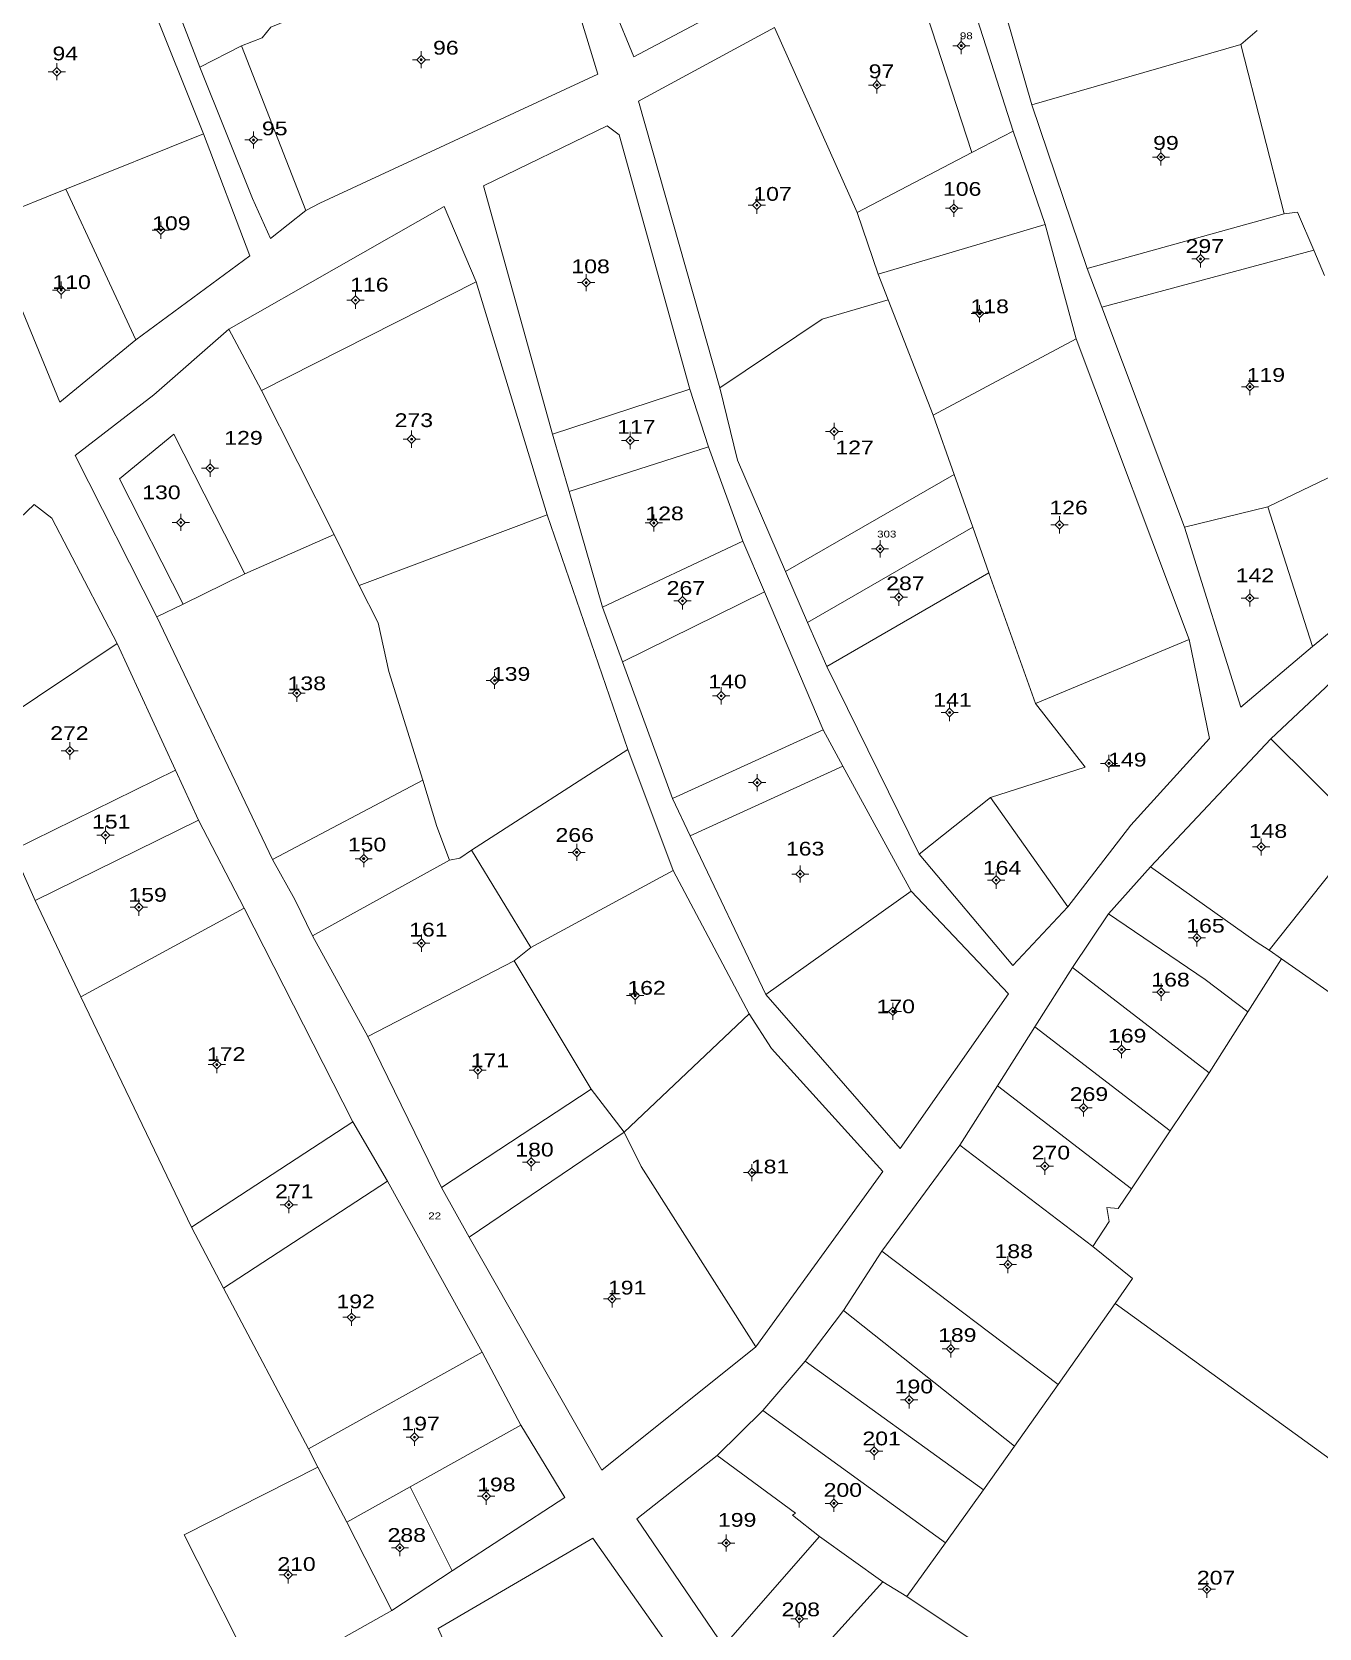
# Model space of a CAD drawing. Header units: metres. Extents: x 551522 to 552085, y 1838930 to 1839520.
# Drawn here: x 551769.6 to 551956.6, y 1839129.6 to 1839361.6 of the extents above; entities that cross this region are included whole.
import ezdxf

# ---------------------------------------------------------------- set-up
doc = ezdxf.new("R2010")
doc.units = ezdxf.units.M
doc.header["$LTSCALE"] = 0.8
doc.layers.add('10', color=7, linetype='Continuous', lineweight=13)
doc.layers.add('11', color=7, linetype='Continuous', lineweight=13)
doc.layers.add('15', color=7, linetype='Continuous')

msp = doc.modelspace()

# ---------------------------------------------------------------- hatches: boundary and pattern name
at = {"layer": '11'}
for points in [[(551904.7219, 1839359.5646, 1), (551904.4219, 1839359.5646, 1)], [(551826.2407, 1839357.5253, 1), (551825.9407, 1839357.5253, 1)], [(551773.3111, 1839355.7755, 1), (551773.0111, 1839355.7755, 1)], [(551892.4719, 1839353.8502, 1), (551892.1719, 1839353.8502, 1)], [(551801.9015, 1839345.8579, 1), (551801.6015, 1839345.8579, 1)], [(551933.7321, 1839343.3801, 1), (551933.4321, 1839343.3801, 1)], [(551875.0146, 1839336.397, 1), (551874.7146, 1839336.397, 1)], [(551903.6589, 1839335.9291, 1), (551903.3589, 1839335.9291, 1)], [(551788.4245, 1839332.7456, 1), (551788.1245, 1839332.7456, 1)], [(551939.4615, 1839328.5759, 1), (551939.1615, 1839328.5759, 1)], [(551850.2181, 1839325.1304, 1), (551849.9181, 1839325.1304, 1)], [(551773.9586, 1839324.0561, 1), (551773.6586, 1839324.0561, 1)], [(551816.7037, 1839322.5741, 1), (551816.4037, 1839322.5741, 1)], [(551907.3915, 1839320.6252, 1), (551907.0915, 1839320.6252, 1)], [(551946.6599, 1839310.0114, 1), (551946.3599, 1839310.0114, 1)], [(551886.2492, 1839303.5182, 1), (551885.9492, 1839303.5182, 1)], [(551824.8667, 1839302.3877, 1), (551824.5667, 1839302.3877, 1)], [(551856.6198, 1839302.2045, 1), (551856.3198, 1839302.2045, 1)], [(551795.5799, 1839298.1804, 1), (551795.2799, 1839298.1804, 1)], [(551791.3443, 1839290.295, 1), (551791.0443, 1839290.295, 1)], [(551860.0647, 1839290.2089, 1), (551859.7647, 1839290.2089, 1)], [(551918.9822, 1839289.9285, 1), (551918.6822, 1839289.9285, 1)], [(551892.9186, 1839286.4491, 1), (551892.6186, 1839286.4491, 1)], [(551864.2327, 1839278.8862, 1), (551863.9327, 1839278.8862, 1)], [(551895.6577, 1839279.4189, 1), (551895.3577, 1839279.4189, 1)], [(551946.6379, 1839279.3121, 1), (551946.3379, 1839279.3121, 1)], [(551836.9293, 1839267.3382, 1), (551836.6293, 1839267.3382, 1)], [(551808.172, 1839265.4724, 1), (551807.872, 1839265.4724, 1)], [(551869.8482, 1839265.0931, 1), (551869.5482, 1839265.0931, 1)], [(551903.0307, 1839262.663, 1), (551902.7307, 1839262.663, 1)], [(551775.1946, 1839257.0969, 1), (551774.8946, 1839257.0969, 1)], [(551926.1798, 1839255.2826, 1), (551925.8798, 1839255.2826, 1)], [(551875.0796, 1839252.4843, 1), (551874.7796, 1839252.4843, 1)], [(551780.3899, 1839244.8458, 1), (551780.0899, 1839244.8458, 1)], [(551948.2984, 1839243.1411, 1), (551947.9984, 1839243.1411, 1)], [(551817.9028, 1839241.433, 1), (551817.6028, 1839241.433, 1)], [(551848.8483, 1839242.3473, 1), (551848.5483, 1839242.3473, 1)], [(551881.3257, 1839239.2017, 1), (551881.0257, 1839239.2017, 1)], [(551909.7823, 1839238.3217, 1), (551909.4823, 1839238.3217, 1)], [(551785.2294, 1839234.4033, 1), (551784.9294, 1839234.4033, 1)], [(551826.2777, 1839229.1627, 1), (551825.9777, 1839229.1627, 1)], [(551938.9604, 1839229.9401, 1), (551938.6604, 1839229.9401, 1)], [(551857.3531, 1839221.5369, 1), (551857.0531, 1839221.5369, 1)], [(551933.7354, 1839222.0339, 1), (551933.4354, 1839222.0339, 1)], [(551894.7898, 1839219.2548, 1), (551894.4898, 1839219.2548, 1)], [(551928.0149, 1839213.7042, 1), (551927.7149, 1839213.7042, 1)], [(551796.556, 1839211.51, 1), (551796.256, 1839211.51, 1)], [(551834.4714, 1839210.705, 1), (551834.1714, 1839210.705, 1)], [(551922.4656, 1839205.2122, 1), (551922.1656, 1839205.2122, 1)], [(551842.2218, 1839197.3458, 1), (551841.9218, 1839197.3458, 1)], [(551916.8661, 1839196.7661, 1), (551916.5661, 1839196.7661, 1)], [(551874.3146, 1839195.8222, 1), (551874.0146, 1839195.8222, 1)], [(551807.0415, 1839191.1639, 1), (551806.7415, 1839191.1639, 1)], [(551911.5017, 1839182.4542, 1), (551911.2017, 1839182.4542, 1)], [(551853.9775, 1839177.4887, 1), (551853.6775, 1839177.4887, 1)], [(551816.1434, 1839174.7975, 1), (551815.8434, 1839174.7975, 1)], [(551903.1772, 1839170.2041, 1), (551902.8772, 1839170.2041, 1)], [(551897.1451, 1839162.7828, 1), (551896.8451, 1839162.7828, 1)], [(551825.2953, 1839157.3834, 1), (551824.9953, 1839157.3834, 1)], [(551892.0747, 1839155.3309, 1), (551891.7747, 1839155.3309, 1)], [(551835.7026, 1839148.8177, 1), (551835.4026, 1839148.8177, 1)], [(551886.2229, 1839147.7565, 1), (551885.9229, 1839147.7565, 1)], [(551823.1678, 1839141.3226, 1), (551822.8678, 1839141.3226, 1)], [(551870.5794, 1839142.0034, 1), (551870.2794, 1839142.0034, 1)], [(551806.922, 1839137.371, 1), (551806.622, 1839137.371, 1)], [(551940.3946, 1839135.2659, 1), (551940.0946, 1839135.2659, 1)], [(551881.1912, 1839130.9699, 1), (551880.8912, 1839130.9699, 1)]]:
    msp.add_hatch(color=256, dxfattribs=at).paths.add_polyline_path(points)

# ---------------------------------------------------------------- linework, layer by layer
at = {"layer": '10'}
for p, q in [((551781.36, 1839389.21), (551793.93, 1839356.43)), ((551781.64, 1839378.88), (551794.47, 1839346.77)), ((551896.86, 1839372.43), (551906.09, 1839344.02)), ((551877.44, 1839362.2), (551889.43, 1839335.32)), ((551945.19, 1839359.73), (551947.57, 1839361.77)), ((551793.93, 1839356.43), (551800, 1839359.52)), ((551800, 1839359.52), (551809.34, 1839335.6)), ((551914.81, 1839350.95), (551945.19, 1839359.73)), ((551945.19, 1839359.73), (551951.49, 1839335.12)), ((551914.81, 1839350.95), (551922.86, 1839327.18)), ((551774.48, 1839338.72), (551794.47, 1839346.77)), ((551906.09, 1839344.02), (551912.13, 1839347.16)), ((551912.13, 1839347.16), (551916.76, 1839333.56)), ((551889.43, 1839335.32), (551906.09, 1839344.02)), ((551762.79, 1839333.99), (551774.48, 1839338.72)), ((551774.48, 1839338.72), (551784.65, 1839316.82)), ((551889.43, 1839335.32), (551892.51, 1839326.36)), ((551922.86, 1839327.18), (551951.49, 1839335.12)), ((551892.51, 1839326.36), (551916.76, 1839333.56)), ((551916.76, 1839333.56), (551921.28, 1839316.96)), ((551924.97, 1839321.57), (551955.77, 1839329.87)), ((551955.77, 1839329.87), (551957.33, 1839326.19)), ((551922.86, 1839327.18), (551924.97, 1839321.57)), ((551802.9, 1839309.47), (551834.09, 1839325.23)), ((551834.09, 1839325.23), (551844.42, 1839291.4)), ((551892.51, 1839326.36), (551893.95, 1839322.63)), ((551893.95, 1839322.63), (551900.49, 1839305.87)), ((551924.97, 1839321.57), (551937.01, 1839289.59)), ((551900.49, 1839305.87), (551921.28, 1839316.96)), ((551921.28, 1839316.96), (551937.68, 1839273.26)), ((551802.9, 1839309.47), (551813.47, 1839288.56)), ((551845.19, 1839303.12), (551865.14, 1839309.64)), ((551865.14, 1839309.64), (551867.83, 1839301.27)), ((551900.49, 1839305.87), (551903.54, 1839297.24)), ((551845.19, 1839303.12), (551847.62, 1839294.79)), ((551847.62, 1839294.79), (551867.83, 1839301.27)), ((551867.83, 1839301.27), (551872.85, 1839287.55)), ((551949.09, 1839292.54), (551969.44, 1839302.39)), ((551879.05, 1839283.16), (551903.54, 1839297.24)), ((551903.54, 1839297.24), (551906.26, 1839289.58)), ((551847.62, 1839294.79), (551852.47, 1839277.96)), ((551937.01, 1839289.59), (551949.09, 1839292.54)), ((551949.09, 1839292.54), (551955.59, 1839272.28)), ((551817.12, 1839281.14), (551844.42, 1839291.4)), ((551844.42, 1839291.4), (551856.15, 1839257.32)), ((551955.59, 1839272.28), (551976.94, 1839289.75)), ((551800.5, 1839282.81), (551813.47, 1839288.56)), ((551813.47, 1839288.56), (551817.12, 1839281.14)), ((551852.47, 1839277.96), (551872.85, 1839287.55)), ((551872.85, 1839287.55), (551875.97, 1839280.19)), ((551882.25, 1839275.77), (551906.26, 1839289.58)), ((551906.26, 1839289.58), (551908.59, 1839282.98)), ((551791.52, 1839278.43), (551800.5, 1839282.81)), ((551879.05, 1839283.16), (551882.25, 1839275.77)), ((551885.02, 1839269.35), (551908.59, 1839282.98)), ((551908.59, 1839282.98), (551915.35, 1839263.96)), ((551787.7, 1839276.57), (551791.52, 1839278.43)), ((551855.35, 1839270.05), (551875.97, 1839280.19)), ((551875.97, 1839280.19), (551884.49, 1839260.14)), ((551787.7, 1839276.57), (551804.5, 1839241.3)), ((551852.47, 1839277.96), (551855.35, 1839270.05)), ((551882.25, 1839275.77), (551885.02, 1839269.35)), ((551759.44, 1839257.62), (551781.93, 1839272.72)), ((551781.93, 1839272.72), (551790.43, 1839254.3)), ((551915.35, 1839263.96), (551937.68, 1839273.26)), ((551855.35, 1839270.05), (551862.63, 1839250.19)), ((551885.02, 1839269.35), (551898.43, 1839242.07)), ((551949.52, 1839258.84), (551962.48, 1839271.03)), ((551862.63, 1839250.19), (551884.49, 1839260.14)), ((551884.49, 1839260.14), (551887.38, 1839254.86)), ((551833.43, 1839242.67), (551856.15, 1839257.32)), ((551856.15, 1839257.32), (551862.72, 1839239.72)), ((551932.04, 1839240.24), (551949.52, 1839258.84)), ((551949.52, 1839258.84), (551963.02, 1839245.47)), ((551865.2, 1839244.77), (551887.38, 1839254.86)), ((551887.38, 1839254.86), (551897.29, 1839236.73)), ((551766.76, 1839242.68), (551790.43, 1839254.3)), ((551790.43, 1839254.3), (551793.77, 1839247.05)), ((551804.5, 1839241.3), (551826.36, 1839252.83)), ((551862.63, 1839250.19), (551865.2, 1839244.77)), ((551898.43, 1839242.07), (551908.83, 1839250.34)), ((551908.83, 1839250.34), (551920.06, 1839234.44)), ((551770.01, 1839235.37), (551793.77, 1839247.05)), ((551793.77, 1839247.05), (551800.4, 1839234.22)), ((551865.2, 1839244.77), (551876.16, 1839221.68)), ((551949.32, 1839228.12), (551963.02, 1839245.47)), ((551766.76, 1839242.68), (551770.01, 1839235.37)), ((551810.31, 1839230.2), (551830.22, 1839241.2)), ((551833.43, 1839242.67), (551842.04, 1839228.51)), ((551842.04, 1839228.51), (551862.72, 1839239.72)), ((551862.72, 1839239.72), (551873.74, 1839218.89)), ((551925.97, 1839233.43), (551932.04, 1839240.24)), ((551876.16, 1839221.68), (551897.29, 1839236.73)), ((551770.01, 1839235.37), (551776.66, 1839221.35)), ((551776.66, 1839221.35), (551800.4, 1839234.22)), ((551800.4, 1839234.22), (551816.17, 1839203.19)), ((551920.71, 1839225.6), (551925.97, 1839233.43)), ((551810.31, 1839230.2), (551818.34, 1839215.6)), ((551839.6, 1839226.61), (551842.04, 1839228.51)), ((551949.32, 1839228.12), (551951.1, 1839226.88)), ((551818.34, 1839215.6), (551839.6, 1839226.61)), ((551839.6, 1839226.61), (551850.78, 1839207.92)), ((551915.26, 1839217.02), (551920.71, 1839225.6)), ((551920.71, 1839225.6), (551940.56, 1839210.3)), ((551946.2, 1839219.17), (551951.1, 1839226.88)), ((551776.66, 1839221.35), (551792.73, 1839187.89)), ((551855.61, 1839201.68), (551873.74, 1839218.89)), ((551940.56, 1839210.3), (551946.2, 1839219.17)), ((551818.34, 1839215.6), (551829.08, 1839193.68)), ((551909.82, 1839208.42), (551915.26, 1839217.02)), ((551915.26, 1839217.02), (551934.91, 1839201.87)), ((551934.91, 1839201.87), (551940.56, 1839210.3)), ((551829.08, 1839193.68), (551850.78, 1839207.92)), ((551850.78, 1839207.92), (551855.61, 1839201.68)), ((551904.37, 1839199.82), (551909.82, 1839208.42)), ((551909.82, 1839208.42), (551929.29, 1839193.48)), ((551792.73, 1839187.89), (551816.17, 1839203.19)), ((551816.17, 1839203.19), (551821.23, 1839194.57)), ((551833.1, 1839186.44), (551855.61, 1839201.68)), ((551929.29, 1839193.48), (551934.91, 1839201.87)), ((551893.02, 1839184.39), (551904.37, 1839199.82)), ((551904.37, 1839199.82), (551923.7, 1839185.08)), ((551797.39, 1839179.04), (551821.23, 1839194.57)), ((551821.23, 1839194.57), (551834.96, 1839169.71)), ((551829.08, 1839193.68), (551833.1, 1839186.44)), ((551792.73, 1839187.89), (551797.39, 1839179.04)), ((551887.48, 1839175.79), (551893.02, 1839184.39)), ((551893.02, 1839184.39), (551918.66, 1839165.02)), ((551797.39, 1839179.04), (551809.72, 1839155.66)), ((551918.66, 1839165.02), (551926.91, 1839176.82)), ((551926.91, 1839176.82), (551980.41, 1839138.07)), ((551881.91, 1839168.43), (551887.48, 1839175.79)), ((551887.48, 1839175.79), (551912.29, 1839156.06)), ((551809.72, 1839155.66), (551834.96, 1839169.71)), ((551834.96, 1839169.71), (551840.58, 1839159.11)), ((551875.73, 1839161.23), (551881.91, 1839168.43)), ((551881.91, 1839168.43), (551907.79, 1839149.75)), ((551912.29, 1839156.06), (551918.66, 1839165.02)), ((551869.13, 1839154.71), (551875.73, 1839161.23)), ((551875.73, 1839161.23), (551902.28, 1839142.01)), ((551824.49, 1839150.16), (551840.58, 1839159.11)), ((551809.72, 1839155.66), (551811.11, 1839153.03)), ((551907.79, 1839149.75), (551912.29, 1839156.06)), ((551811.11, 1839153.03), (551815.32, 1839145.05)), ((551815.32, 1839145.05), (551824.49, 1839150.16)), ((551824.49, 1839150.16), (551830.61, 1839137.94)), ((551902.28, 1839142.01), (551907.79, 1839149.75)), ((551815.32, 1839145.05), (551821.82, 1839132.21)), ((551870.03, 1839127), (551883.99, 1839142.96)), ((551883.99, 1839142.96), (551893.19, 1839136.34)), ((551896.65, 1839134.23), (551902.28, 1839142.01)), ((551821.82, 1839132.21), (551830.61, 1839137.94)), ((551876.31, 1839117.79), (551893.19, 1839136.34)), ((551893.19, 1839136.34), (551896.65, 1839134.23)), ((551896.65, 1839134.23), (551915.21, 1839121.89))]:
    msp.add_line(p, q, dxfattribs=at)
for points in [[(551914.81, 1839350.95), (551907.26, 1839377.28), (551936.04, 1839392.91)], [(551844.61, 1839378.93), (551851.75, 1839355.41), (551811.37, 1839336.67), (551809.34, 1839335.6)], [(551848.16, 1839379.52), (551857.02, 1839357.95), (551878.68, 1839369.46)], [(551896.86, 1839372.43), (551903.33, 1839374.55), (551912.13, 1839347.16)], [(551800, 1839359.52), (551803.02, 1839360.71), (551804.27, 1839362.25), (551824.86, 1839370.68)], [(551869.5, 1839309.85), (551857.67, 1839351.51), (551877.44, 1839362.2)], [(551793.93, 1839356.43), (551801.59, 1839337.35), (551804.23, 1839331.56), (551809.34, 1839335.6)], [(551845.19, 1839303.12), (551835.14, 1839339.19), (551853.11, 1839347.9), (551854.88, 1839346.6), (551865.14, 1839309.64)], [(551794.47, 1839346.77), (551801.21, 1839329.02), (551784.65, 1839316.82)], [(551798.14, 1839318.38), (551829.45, 1839336.22), (551834.09, 1839325.23)], [(551762.79, 1839333.99), (551773.6, 1839307.75), (551784.65, 1839316.82)], [(551951.49, 1839335.12), (551953.42, 1839335.39), (551955.77, 1839329.87)], [(551869.5, 1839309.85), (551884.34, 1839319.82), (551893.95, 1839322.63)], [(551787.7, 1839276.57), (551775.82, 1839300), (551787.27, 1839308.81), (551798.14, 1839318.38)], [(551798.14, 1839318.38), (551801.63, 1839311.84), (551802.9, 1839309.47)], [(551869.5, 1839309.85), (551872.05, 1839299.36), (551879.05, 1839283.16)], [(551791.52, 1839278.43), (551782.28, 1839296.64), (551790.16, 1839303.12), (551800.5, 1839282.81)], [(551743.32, 1839267.68), (551769.87, 1839292.92), (551772.47, 1839290.89), (551781.93, 1839272.72)], [(551937.01, 1839289.59), (551945.16, 1839263.45), (551955.59, 1839272.28)], [(551817.12, 1839281.14), (551819.87, 1839275.72), (551821.39, 1839268.65), (551826.36, 1839252.83)], [(551937.68, 1839273.26), (551940.65, 1839258.89), (551929.2, 1839246.29), (551920.06, 1839234.44)], [(551915.35, 1839263.96), (551922.57, 1839254.75), (551908.83, 1839250.34)], [(551826.36, 1839252.83), (551828.38, 1839246.13), (551830.22, 1839241.2)], [(551804.5, 1839241.3), (551807.77, 1839235.52), (551810.31, 1839230.2)], [(551830.22, 1839241.2), (551831.72, 1839241.5), (551833.43, 1839242.67)], [(551898.43, 1839242.07), (551912.07, 1839225.93), (551920.06, 1839234.44)], [(551932.04, 1839240.24), (551947.4, 1839229.34), (551949.32, 1839228.12)], [(551897.29, 1839236.73), (551911.43, 1839221.81), (551895.69, 1839199.3), (551876.16, 1839221.68)], [(551925.97, 1839233.43), (551939.98, 1839223.89), (551946.2, 1839219.17)], [(551951.1, 1839226.88), (552002.78, 1839190.81), (552008.38, 1839187.34)], [(551874.72, 1839170.51), (551893.19, 1839195.96), (551876.99, 1839213.87), (551873.74, 1839218.89)], [(551855.61, 1839201.68), (551858.06, 1839196.72), (551874.72, 1839170.51)], [(551923.7, 1839185.08), (551926.07, 1839188.71), (551925.71, 1839190.74), (551927.34, 1839190.59), (551929.29, 1839193.48)], [(551833.1, 1839186.44), (551852.36, 1839152.57), (551874.72, 1839170.51)], [(551923.7, 1839185.08), (551929.44, 1839180.42), (551926.91, 1839176.82)], [(551840.58, 1839159.11), (551846.97, 1839148.61), (551830.61, 1839137.94)], [(551802.95, 1839120.89), (551791.66, 1839143.17), (551811.11, 1839153.03)], [(551869.13, 1839154.71), (551857.44, 1839145.5), (551870.03, 1839127)], [(551869.13, 1839154.71), (551880.49, 1839146.33), (551880.06, 1839146.07), (551883.99, 1839142.96)], [(551829.7, 1839127.1), (551828.59, 1839129.58), (551851.06, 1839142.69), (551864.64, 1839123.39)], [(551802.95, 1839120.89), (551807.56, 1839124.15), (551821.82, 1839132.21)]]:
    msp.add_lwpolyline(points, dxfattribs=at)
at = {"layer": '11'}
for p, q in [((551903.95, 1839359.56), (551903.32, 1839359.56)), ((551904.57, 1839360.81), (551904.57, 1839360.19)), ((551905.82, 1839359.56), (551905.2, 1839359.56)), ((551773.16, 1839357.03), (551773.16, 1839356.4)), ((551825.47, 1839357.53), (551824.84, 1839357.53)), ((551826.09, 1839358.78), (551826.09, 1839358.15)), ((551826.09, 1839356.9), (551826.09, 1839356.28)), ((551827.34, 1839357.53), (551826.72, 1839357.53)), ((551904.57, 1839358.94), (551904.57, 1839358.31)), ((551772.54, 1839355.78), (551771.91, 1839355.78)), ((551773.16, 1839355.15), (551773.16, 1839354.53)), ((551774.41, 1839355.78), (551773.79, 1839355.78)), ((551892.32, 1839355.1), (551892.32, 1839354.48)), ((551891.7, 1839353.85), (551891.07, 1839353.85)), ((551892.32, 1839353.23), (551892.32, 1839352.6)), ((551893.57, 1839353.85), (551892.95, 1839353.85)), ((551801.13, 1839345.86), (551800.5, 1839345.86)), ((551801.75, 1839347.11), (551801.75, 1839346.48)), ((551803, 1839345.86), (551802.38, 1839345.86)), ((551801.75, 1839345.23), (551801.75, 1839344.61)), ((551932.96, 1839343.38), (551932.33, 1839343.38)), ((551933.58, 1839344.63), (551933.58, 1839344.01)), ((551934.83, 1839343.38), (551934.21, 1839343.38)), ((551933.58, 1839342.76), (551933.58, 1839342.13)), ((551874.24, 1839336.4), (551873.61, 1839336.4)), ((551874.86, 1839337.65), (551874.86, 1839337.02)), ((551876.11, 1839336.4), (551875.49, 1839336.4)), ((551903.51, 1839337.18), (551903.51, 1839336.55)), ((551788.27, 1839334), (551788.27, 1839333.37)), ((551874.86, 1839335.77), (551874.86, 1839335.15)), ((551902.88, 1839335.93), (551902.26, 1839335.93)), ((551903.51, 1839335.3), (551903.51, 1839334.68)), ((551904.76, 1839335.93), (551904.13, 1839335.93)), ((551787.65, 1839332.75), (551787.02, 1839332.75)), ((551788.27, 1839332.12), (551788.27, 1839331.5)), ((551789.52, 1839332.75), (551788.9, 1839332.75)), ((551939.31, 1839329.83), (551939.31, 1839329.2)), ((551938.69, 1839328.58), (551938.06, 1839328.58)), ((551939.31, 1839327.95), (551939.31, 1839327.33)), ((551940.56, 1839328.58), (551939.94, 1839328.58)), ((551773.81, 1839325.31), (551773.81, 1839324.68)), ((551849.44, 1839325.13), (551848.82, 1839325.13)), ((551850.07, 1839326.38), (551850.07, 1839325.76)), ((551850.07, 1839324.51), (551850.07, 1839323.88)), ((551851.32, 1839325.13), (551850.69, 1839325.13)), ((551773.18, 1839324.06), (551772.56, 1839324.06)), ((551773.81, 1839323.43), (551773.81, 1839322.81)), ((551775.06, 1839324.06), (551774.43, 1839324.06)), ((551815.93, 1839322.57), (551815.3, 1839322.57)), ((551816.55, 1839323.82), (551816.55, 1839323.2)), ((551817.8, 1839322.57), (551817.18, 1839322.57)), ((551816.55, 1839321.95), (551816.55, 1839321.32)), ((551906.62, 1839320.63), (551905.99, 1839320.63)), ((551907.24, 1839321.88), (551907.24, 1839321.25)), ((551907.24, 1839320), (551907.24, 1839319.38)), ((551908.49, 1839320.63), (551907.87, 1839320.63)), ((551946.51, 1839311.26), (551946.51, 1839310.64)), ((551945.89, 1839310.01), (551945.26, 1839310.01)), ((551946.51, 1839309.39), (551946.51, 1839308.76)), ((551947.76, 1839310.01), (551947.14, 1839310.01)), ((551824.72, 1839303.64), (551824.72, 1839303.01)), ((551885.47, 1839303.52), (551884.85, 1839303.52)), ((551886.1, 1839304.77), (551886.1, 1839304.14)), ((551887.35, 1839303.52), (551886.72, 1839303.52)), ((551824.09, 1839302.39), (551823.47, 1839302.39)), ((551824.72, 1839301.76), (551824.72, 1839301.14)), ((551825.97, 1839302.39), (551825.34, 1839302.39)), ((551855.85, 1839302.2), (551855.22, 1839302.2)), ((551856.47, 1839303.45), (551856.47, 1839302.83)), ((551856.47, 1839301.58), (551856.47, 1839300.95)), ((551857.72, 1839302.2), (551857.1, 1839302.2)), ((551886.1, 1839302.89), (551886.1, 1839302.27)), ((551795.43, 1839299.43), (551795.43, 1839298.81)), ((551794.81, 1839298.18), (551794.18, 1839298.18)), ((551795.43, 1839297.56), (551795.43, 1839296.93)), ((551796.68, 1839298.18), (551796.06, 1839298.18)), ((551790.57, 1839290.3), (551789.94, 1839290.3)), ((551791.19, 1839291.55), (551791.19, 1839290.92)), ((551791.19, 1839289.67), (551791.19, 1839289.05)), ((551792.44, 1839290.3), (551791.82, 1839290.3)), ((551859.29, 1839290.21), (551858.66, 1839290.21)), ((551859.91, 1839291.46), (551859.91, 1839290.83)), ((551861.16, 1839290.21), (551860.54, 1839290.21)), ((551918.21, 1839289.93), (551917.58, 1839289.93)), ((551918.83, 1839291.18), (551918.83, 1839290.55)), ((551920.08, 1839289.93), (551919.46, 1839289.93)), ((551859.91, 1839289.58), (551859.91, 1839288.96)), ((551892.77, 1839287.7), (551892.77, 1839287.07)), ((551918.83, 1839289.3), (551918.83, 1839288.68)), ((551892.14, 1839286.45), (551891.52, 1839286.45)), ((551892.77, 1839285.82), (551892.77, 1839285.2)), ((551894.02, 1839286.45), (551893.39, 1839286.45)), ((551895.51, 1839280.67), (551895.51, 1839280.04)), ((551946.49, 1839280.56), (551946.49, 1839279.94)), ((551863.46, 1839278.89), (551862.83, 1839278.89)), ((551864.08, 1839280.14), (551864.08, 1839279.51)), ((551864.08, 1839278.26), (551864.08, 1839277.64)), ((551865.33, 1839278.89), (551864.71, 1839278.89)), ((551894.88, 1839279.42), (551894.26, 1839279.42)), ((551895.51, 1839278.79), (551895.51, 1839278.17)), ((551896.76, 1839279.42), (551896.13, 1839279.42)), ((551945.86, 1839279.31), (551945.24, 1839279.31)), ((551946.49, 1839278.69), (551946.49, 1839278.06)), ((551947.74, 1839279.31), (551947.11, 1839279.31)), ((551808.02, 1839266.72), (551808.02, 1839266.1)), ((551836.15, 1839267.34), (551835.53, 1839267.34)), ((551836.78, 1839268.59), (551836.78, 1839267.96)), ((551836.78, 1839266.71), (551836.78, 1839266.09)), ((551838.03, 1839267.34), (551837.4, 1839267.34)), ((551807.4, 1839265.47), (551806.77, 1839265.47)), ((551808.02, 1839264.85), (551808.02, 1839264.22)), ((551809.27, 1839265.47), (551808.65, 1839265.47)), ((551869.07, 1839265.09), (551868.45, 1839265.09)), ((551869.7, 1839266.34), (551869.7, 1839265.72)), ((551869.7, 1839264.47), (551869.7, 1839263.84)), ((551870.95, 1839265.09), (551870.32, 1839265.09)), ((551902.26, 1839262.66), (551901.63, 1839262.66)), ((551902.88, 1839263.91), (551902.88, 1839263.29)), ((551902.88, 1839262.04), (551902.88, 1839261.41)), ((551904.13, 1839262.66), (551903.51, 1839262.66)), ((551775.04, 1839258.35), (551775.04, 1839257.72)), ((551774.42, 1839257.1), (551773.79, 1839257.1)), ((551775.04, 1839256.47), (551775.04, 1839255.85)), ((551776.29, 1839257.1), (551775.67, 1839257.1)), ((551925.41, 1839255.28), (551924.78, 1839255.28)), ((551926.03, 1839256.53), (551926.03, 1839255.91)), ((551927.28, 1839255.28), (551926.66, 1839255.28)), ((551874.93, 1839253.73), (551874.93, 1839253.11)), ((551926.03, 1839254.66), (551926.03, 1839254.03)), ((551874.3, 1839252.48), (551873.68, 1839252.48)), ((551874.93, 1839251.86), (551874.93, 1839251.23)), ((551876.18, 1839252.48), (551875.55, 1839252.48)), ((551780.24, 1839246.1), (551780.24, 1839245.47)), ((551779.62, 1839244.85), (551778.99, 1839244.85)), ((551780.24, 1839244.22), (551780.24, 1839243.6)), ((551781.49, 1839244.85), (551780.87, 1839244.85)), ((551848.7, 1839243.6), (551848.7, 1839242.97)), ((551948.15, 1839244.39), (551948.15, 1839243.77)), ((551817.13, 1839241.43), (551816.5, 1839241.43)), ((551817.75, 1839242.68), (551817.75, 1839242.06)), ((551819, 1839241.43), (551818.38, 1839241.43)), ((551848.07, 1839242.35), (551847.45, 1839242.35)), ((551848.7, 1839241.72), (551848.7, 1839241.1)), ((551849.95, 1839242.35), (551849.32, 1839242.35)), ((551947.52, 1839243.14), (551946.9, 1839243.14)), ((551948.15, 1839242.52), (551948.15, 1839241.89)), ((551949.4, 1839243.14), (551948.77, 1839243.14)), ((551817.75, 1839240.81), (551817.75, 1839240.18)), ((551880.55, 1839239.2), (551879.93, 1839239.2)), ((551881.18, 1839240.45), (551881.18, 1839239.83)), ((551881.18, 1839238.58), (551881.18, 1839237.95)), ((551882.43, 1839239.2), (551881.8, 1839239.2)), ((551909.63, 1839239.57), (551909.63, 1839238.95)), ((551909.01, 1839238.32), (551908.38, 1839238.32)), ((551909.63, 1839237.7), (551909.63, 1839237.07)), ((551910.88, 1839238.32), (551910.26, 1839238.32)), ((551784.45, 1839234.4), (551783.83, 1839234.4)), ((551785.08, 1839235.65), (551785.08, 1839235.03)), ((551786.33, 1839234.4), (551785.7, 1839234.4)), ((551785.08, 1839233.78), (551785.08, 1839233.15)), ((551826.13, 1839230.41), (551826.13, 1839229.79)), ((551938.19, 1839229.94), (551937.56, 1839229.94)), ((551938.81, 1839231.19), (551938.81, 1839230.57)), ((551938.81, 1839229.32), (551938.81, 1839228.69)), ((551940.06, 1839229.94), (551939.44, 1839229.94)), ((551825.5, 1839229.16), (551824.88, 1839229.16)), ((551826.13, 1839228.54), (551826.13, 1839227.91)), ((551827.38, 1839229.16), (551826.75, 1839229.16)), ((551857.2, 1839222.79), (551857.2, 1839222.16)), ((551933.59, 1839223.28), (551933.59, 1839222.66)), ((551856.58, 1839221.54), (551855.95, 1839221.54)), ((551857.2, 1839220.91), (551857.2, 1839220.29)), ((551858.45, 1839221.54), (551857.83, 1839221.54)), ((551894.64, 1839220.5), (551894.64, 1839219.88)), ((551932.96, 1839222.03), (551932.34, 1839222.03)), ((551933.59, 1839221.41), (551933.59, 1839220.78)), ((551934.84, 1839222.03), (551934.21, 1839222.03)), ((551894.02, 1839219.25), (551893.39, 1839219.25)), ((551894.64, 1839218.63), (551894.64, 1839218)), ((551895.89, 1839219.25), (551895.27, 1839219.25)), ((551927.24, 1839213.7), (551926.62, 1839213.7)), ((551927.87, 1839214.95), (551927.87, 1839214.33)), ((551927.87, 1839213.08), (551927.87, 1839212.45)), ((551929.12, 1839213.7), (551928.49, 1839213.7)), ((551795.78, 1839211.51), (551795.16, 1839211.51)), ((551796.41, 1839212.76), (551796.41, 1839212.13)), ((551796.41, 1839210.88), (551796.41, 1839210.26)), ((551797.66, 1839211.51), (551797.03, 1839211.51)), ((551834.32, 1839211.96), (551834.32, 1839211.33)), ((551833.7, 1839210.71), (551833.07, 1839210.71)), ((551834.32, 1839210.08), (551834.32, 1839209.46)), ((551835.57, 1839210.71), (551834.95, 1839210.71)), ((551922.32, 1839206.46), (551922.32, 1839205.84)), ((551921.69, 1839205.21), (551921.07, 1839205.21)), ((551922.32, 1839204.59), (551922.32, 1839203.96)), ((551923.57, 1839205.21), (551922.94, 1839205.21)), ((551841.45, 1839197.35), (551840.82, 1839197.35)), ((551842.07, 1839198.6), (551842.07, 1839197.97)), ((551843.32, 1839197.35), (551842.7, 1839197.35)), ((551874.16, 1839197.07), (551874.16, 1839196.45)), ((551916.72, 1839198.02), (551916.72, 1839197.39)), ((551842.07, 1839196.72), (551842.07, 1839196.1)), ((551873.54, 1839195.82), (551872.91, 1839195.82)), ((551874.16, 1839195.2), (551874.16, 1839194.57)), ((551875.41, 1839195.82), (551874.79, 1839195.82)), ((551916.09, 1839196.77), (551915.47, 1839196.77)), ((551916.72, 1839196.14), (551916.72, 1839195.52)), ((551917.97, 1839196.77), (551917.34, 1839196.77)), ((551806.89, 1839192.41), (551806.89, 1839191.79)), ((551806.27, 1839191.16), (551805.64, 1839191.16)), ((551806.89, 1839190.54), (551806.89, 1839189.91)), ((551808.14, 1839191.16), (551807.52, 1839191.16)), ((551911.35, 1839183.7), (551911.35, 1839183.08)), ((551910.73, 1839182.45), (551910.1, 1839182.45)), ((551911.35, 1839181.83), (551911.35, 1839181.2)), ((551912.6, 1839182.45), (551911.98, 1839182.45)), ((551853.83, 1839178.74), (551853.83, 1839178.11)), ((551815.99, 1839176.05), (551815.99, 1839175.42)), ((551853.2, 1839177.49), (551852.58, 1839177.49)), ((551853.83, 1839176.86), (551853.83, 1839176.24)), ((551855.08, 1839177.49), (551854.45, 1839177.49)), ((551815.37, 1839174.8), (551814.74, 1839174.8)), ((551815.99, 1839174.17), (551815.99, 1839173.55)), ((551817.24, 1839174.8), (551816.62, 1839174.8)), ((551903.03, 1839171.45), (551903.03, 1839170.83)), ((551902.4, 1839170.2), (551901.78, 1839170.2)), ((551903.03, 1839169.58), (551903.03, 1839168.95)), ((551904.28, 1839170.2), (551903.65, 1839170.2)), ((551896.37, 1839162.78), (551895.75, 1839162.78)), ((551897, 1839164.03), (551897, 1839163.41)), ((551897, 1839162.16), (551897, 1839161.53)), ((551898.25, 1839162.78), (551897.62, 1839162.78)), ((551825.15, 1839158.63), (551825.15, 1839158.01)), ((551824.52, 1839157.38), (551823.9, 1839157.38)), ((551825.15, 1839156.76), (551825.15, 1839156.13)), ((551826.4, 1839157.38), (551825.77, 1839157.38)), ((551891.3, 1839155.33), (551890.67, 1839155.33)), ((551891.92, 1839156.58), (551891.92, 1839155.96)), ((551893.17, 1839155.33), (551892.55, 1839155.33)), ((551891.92, 1839154.71), (551891.92, 1839154.08)), ((551834.93, 1839148.82), (551834.3, 1839148.82)), ((551835.55, 1839150.07), (551835.55, 1839149.44)), ((551835.55, 1839148.19), (551835.55, 1839147.57)), ((551836.8, 1839148.82), (551836.18, 1839148.82)), ((551886.07, 1839149.01), (551886.07, 1839148.38)), ((551885.45, 1839147.76), (551884.82, 1839147.76)), ((551886.07, 1839147.13), (551886.07, 1839146.51)), ((551887.32, 1839147.76), (551886.7, 1839147.76)), ((551822.39, 1839141.32), (551821.77, 1839141.32)), ((551823.02, 1839142.57), (551823.02, 1839141.95)), ((551824.27, 1839141.32), (551823.64, 1839141.32)), ((551869.8, 1839142), (551869.18, 1839142)), ((551870.43, 1839143.25), (551870.43, 1839142.63)), ((551870.43, 1839141.38), (551870.43, 1839140.75)), ((551871.68, 1839142), (551871.05, 1839142)), ((551823.02, 1839140.7), (551823.02, 1839140.07)), ((551806.15, 1839137.37), (551805.52, 1839137.37)), ((551806.77, 1839138.62), (551806.77, 1839138)), ((551806.77, 1839136.75), (551806.77, 1839136.12)), ((551808.02, 1839137.37), (551807.4, 1839137.37)), ((551939.62, 1839135.27), (551938.99, 1839135.27)), ((551940.24, 1839136.52), (551940.24, 1839135.89)), ((551940.24, 1839134.64), (551940.24, 1839134.02)), ((551941.49, 1839135.27), (551940.87, 1839135.27)), ((551881.04, 1839132.22), (551881.04, 1839131.59)), ((551880.42, 1839130.97), (551879.79, 1839130.97)), ((551881.04, 1839130.34), (551881.04, 1839129.72)), ((551882.29, 1839130.97), (551881.67, 1839130.97))]:
    msp.add_line(p, q, dxfattribs=at)
for points in [[(551904.57, 1839360.19), (551903.95, 1839359.56), (551904.57, 1839358.94), (551905.2, 1839359.56)], [(551826.09, 1839358.15), (551825.47, 1839357.53), (551826.09, 1839356.9), (551826.72, 1839357.53)], [(551773.16, 1839356.4), (551772.54, 1839355.78), (551773.16, 1839355.15), (551773.79, 1839355.78)], [(551892.32, 1839354.48), (551891.7, 1839353.85), (551892.32, 1839353.23), (551892.95, 1839353.85)], [(551801.75, 1839346.48), (551801.13, 1839345.86), (551801.75, 1839345.23), (551802.38, 1839345.86)], [(551933.58, 1839344.01), (551932.96, 1839343.38), (551933.58, 1839342.76), (551934.21, 1839343.38)], [(551874.86, 1839337.02), (551874.24, 1839336.4), (551874.86, 1839335.77), (551875.49, 1839336.4)], [(551903.51, 1839336.55), (551902.88, 1839335.93), (551903.51, 1839335.3), (551904.13, 1839335.93)], [(551788.27, 1839333.37), (551787.65, 1839332.75), (551788.27, 1839332.12), (551788.9, 1839332.75)], [(551939.31, 1839329.2), (551938.69, 1839328.58), (551939.31, 1839327.95), (551939.94, 1839328.58)], [(551773.81, 1839324.68), (551773.18, 1839324.06), (551773.81, 1839323.43), (551774.43, 1839324.06)], [(551850.07, 1839325.76), (551849.44, 1839325.13), (551850.07, 1839324.51), (551850.69, 1839325.13)], [(551816.55, 1839323.2), (551815.93, 1839322.57), (551816.55, 1839321.95), (551817.18, 1839322.57)], [(551907.24, 1839321.25), (551906.62, 1839320.63), (551907.24, 1839320), (551907.87, 1839320.63)], [(551946.51, 1839310.64), (551945.89, 1839310.01), (551946.51, 1839309.39), (551947.14, 1839310.01)], [(551886.1, 1839304.14), (551885.47, 1839303.52), (551886.1, 1839302.89), (551886.72, 1839303.52)], [(551824.72, 1839303.01), (551824.09, 1839302.39), (551824.72, 1839301.76), (551825.34, 1839302.39)], [(551856.47, 1839302.83), (551855.85, 1839302.2), (551856.47, 1839301.58), (551857.1, 1839302.2)], [(551795.43, 1839298.81), (551794.81, 1839298.18), (551795.43, 1839297.56), (551796.06, 1839298.18)], [(551791.19, 1839290.92), (551790.57, 1839290.3), (551791.19, 1839289.67), (551791.82, 1839290.3)], [(551859.91, 1839290.83), (551859.29, 1839290.21), (551859.91, 1839289.58), (551860.54, 1839290.21)], [(551918.83, 1839290.55), (551918.21, 1839289.93), (551918.83, 1839289.3), (551919.46, 1839289.93)], [(551892.77, 1839287.07), (551892.14, 1839286.45), (551892.77, 1839285.82), (551893.39, 1839286.45)], [(551864.08, 1839279.51), (551863.46, 1839278.89), (551864.08, 1839278.26), (551864.71, 1839278.89)], [(551895.51, 1839280.04), (551894.88, 1839279.42), (551895.51, 1839278.79), (551896.13, 1839279.42)], [(551946.49, 1839279.94), (551945.86, 1839279.31), (551946.49, 1839278.69), (551947.11, 1839279.31)], [(551836.78, 1839267.96), (551836.15, 1839267.34), (551836.78, 1839266.71), (551837.4, 1839267.34)], [(551808.02, 1839266.1), (551807.4, 1839265.47), (551808.02, 1839264.85), (551808.65, 1839265.47)], [(551869.7, 1839265.72), (551869.07, 1839265.09), (551869.7, 1839264.47), (551870.32, 1839265.09)], [(551902.88, 1839263.29), (551902.26, 1839262.66), (551902.88, 1839262.04), (551903.51, 1839262.66)], [(551775.04, 1839257.72), (551774.42, 1839257.1), (551775.04, 1839256.47), (551775.67, 1839257.1)], [(551926.03, 1839255.91), (551925.41, 1839255.28), (551926.03, 1839254.66), (551926.66, 1839255.28)], [(551874.93, 1839253.11), (551874.3, 1839252.48), (551874.93, 1839251.86), (551875.55, 1839252.48)], [(551780.24, 1839245.47), (551779.62, 1839244.85), (551780.24, 1839244.22), (551780.87, 1839244.85)], [(551948.15, 1839243.77), (551947.52, 1839243.14), (551948.15, 1839242.52), (551948.77, 1839243.14)], [(551817.75, 1839242.06), (551817.13, 1839241.43), (551817.75, 1839240.81), (551818.38, 1839241.43)], [(551848.7, 1839242.97), (551848.07, 1839242.35), (551848.7, 1839241.72), (551849.32, 1839242.35)], [(551881.18, 1839239.83), (551880.55, 1839239.2), (551881.18, 1839238.58), (551881.8, 1839239.2)], [(551909.63, 1839238.95), (551909.01, 1839238.32), (551909.63, 1839237.7), (551910.26, 1839238.32)], [(551785.08, 1839235.03), (551784.45, 1839234.4), (551785.08, 1839233.78), (551785.7, 1839234.4)], [(551826.13, 1839229.79), (551825.5, 1839229.16), (551826.13, 1839228.54), (551826.75, 1839229.16)], [(551938.81, 1839230.57), (551938.19, 1839229.94), (551938.81, 1839229.32), (551939.44, 1839229.94)], [(551933.59, 1839222.66), (551932.96, 1839222.03), (551933.59, 1839221.41), (551934.21, 1839222.03)], [(551857.2, 1839222.16), (551856.58, 1839221.54), (551857.2, 1839220.91), (551857.83, 1839221.54)], [(551894.64, 1839219.88), (551894.02, 1839219.25), (551894.64, 1839218.63), (551895.27, 1839219.25)], [(551927.87, 1839214.33), (551927.24, 1839213.7), (551927.87, 1839213.08), (551928.49, 1839213.7)], [(551796.41, 1839212.13), (551795.78, 1839211.51), (551796.41, 1839210.88), (551797.03, 1839211.51)], [(551834.32, 1839211.33), (551833.7, 1839210.71), (551834.32, 1839210.08), (551834.95, 1839210.71)], [(551922.32, 1839205.84), (551921.69, 1839205.21), (551922.32, 1839204.59), (551922.94, 1839205.21)], [(551842.07, 1839197.97), (551841.45, 1839197.35), (551842.07, 1839196.72), (551842.7, 1839197.35)], [(551916.72, 1839197.39), (551916.09, 1839196.77), (551916.72, 1839196.14), (551917.34, 1839196.77)], [(551874.16, 1839196.45), (551873.54, 1839195.82), (551874.16, 1839195.2), (551874.79, 1839195.82)], [(551806.89, 1839191.79), (551806.27, 1839191.16), (551806.89, 1839190.54), (551807.52, 1839191.16)], [(551911.35, 1839183.08), (551910.73, 1839182.45), (551911.35, 1839181.83), (551911.98, 1839182.45)], [(551853.83, 1839178.11), (551853.2, 1839177.49), (551853.83, 1839176.86), (551854.45, 1839177.49)], [(551815.99, 1839175.42), (551815.37, 1839174.8), (551815.99, 1839174.17), (551816.62, 1839174.8)], [(551903.03, 1839170.83), (551902.4, 1839170.2), (551903.03, 1839169.58), (551903.65, 1839170.2)], [(551897, 1839163.41), (551896.37, 1839162.78), (551897, 1839162.16), (551897.62, 1839162.78)], [(551825.15, 1839158.01), (551824.52, 1839157.38), (551825.15, 1839156.76), (551825.77, 1839157.38)], [(551891.92, 1839155.96), (551891.3, 1839155.33), (551891.92, 1839154.71), (551892.55, 1839155.33)], [(551835.55, 1839149.44), (551834.93, 1839148.82), (551835.55, 1839148.19), (551836.18, 1839148.82)], [(551886.07, 1839148.38), (551885.45, 1839147.76), (551886.07, 1839147.13), (551886.7, 1839147.76)], [(551823.02, 1839141.95), (551822.39, 1839141.32), (551823.02, 1839140.7), (551823.64, 1839141.32)], [(551870.43, 1839142.63), (551869.8, 1839142), (551870.43, 1839141.38), (551871.05, 1839142)], [(551806.77, 1839138), (551806.15, 1839137.37), (551806.77, 1839136.75), (551807.4, 1839137.37)], [(551940.24, 1839135.89), (551939.62, 1839135.27), (551940.24, 1839134.64), (551940.87, 1839135.27)], [(551881.04, 1839131.59), (551880.42, 1839130.97), (551881.04, 1839130.34), (551881.67, 1839130.97)]]:
    msp.add_lwpolyline(points, close=True, dxfattribs=at)
for centre in [(551904.5719, 1839359.5646), (551826.0907, 1839357.5253), (551773.1611, 1839355.7755), (551892.3219, 1839353.8502), (551801.7515, 1839345.8579), (551933.5821, 1839343.3801), (551874.8646, 1839336.397), (551903.5089, 1839335.9291), (551788.2745, 1839332.7456), (551939.3115, 1839328.5759), (551850.0681, 1839325.1304), (551773.8086, 1839324.0561), (551816.5537, 1839322.5741), (551907.2415, 1839320.6252), (551946.5099, 1839310.0114), (551886.0992, 1839303.5182), (551824.7167, 1839302.3877), (551856.4698, 1839302.2045), (551795.4299, 1839298.1804), (551791.1943, 1839290.295), (551859.9147, 1839290.2089), (551918.8322, 1839289.9285), (551892.7686, 1839286.4491), (551864.0827, 1839278.8862), (551895.5077, 1839279.4189), (551946.4879, 1839279.3121), (551836.7793, 1839267.3382), (551808.022, 1839265.4724), (551869.6982, 1839265.0931), (551902.8807, 1839262.663), (551775.0446, 1839257.0969), (551926.0298, 1839255.2826), (551874.9296, 1839252.4843), (551780.2399, 1839244.8458), (551948.1484, 1839243.1411), (551817.7528, 1839241.433), (551848.6983, 1839242.3473), (551881.1757, 1839239.2017), (551909.6323, 1839238.3217), (551785.0794, 1839234.4033), (551826.1277, 1839229.1627), (551938.8104, 1839229.9401), (551857.2031, 1839221.5369), (551933.5854, 1839222.0339), (551894.6398, 1839219.2548), (551927.8649, 1839213.7042), (551796.406, 1839211.51), (551834.3214, 1839210.705), (551922.3156, 1839205.2122), (551842.0718, 1839197.3458), (551916.7161, 1839196.7661), (551874.1646, 1839195.8222), (551806.8915, 1839191.1639), (551911.3517, 1839182.4542), (551853.8275, 1839177.4887), (551815.9934, 1839174.7975), (551903.0272, 1839170.2041), (551896.9951, 1839162.7828), (551825.1453, 1839157.3834), (551891.9247, 1839155.3309), (551835.5526, 1839148.8177), (551886.0729, 1839147.7565), (551823.0178, 1839141.3226), (551870.4294, 1839142.0034), (551806.772, 1839137.371), (551940.2446, 1839135.2659), (551881.0412, 1839130.9699)]:
    msp.add_circle(centre, 0.15, dxfattribs=at)

# ---------------------------------------------------------------- texts
at = {"layer": '15', "width": 1.25}
for s, height, p in [('98', 1, (551904.37, 1839360.5)), ('94', 2, (551772.54, 1839357.43)), ('96', 2, (551827.83, 1839358.27)), ('97', 2, (551891.12, 1839354.85)), ('95', 2, (551802.97, 1839346.54)), ('99', 2, (551932.44, 1839344.44)), ('107', 2, (551874.36, 1839337.03)), ('106', 2, (551901.91, 1839337.75)), ('109', 2, (551787.02, 1839332.77)), ('297', 2, (551937.16, 1839329.45)), ('108', 2, (551847.93, 1839326.5)), ('110', 2, (551772.53, 1839324.21)), ('116', 2, (551815.79, 1839323.84)), ('118', 2, (551905.91, 1839320.69)), ('119', 2, (551946.03, 1839310.72)), ('273', 2, (551822.25, 1839304.15)), ('129', 2, (551797.5, 1839301.58)), ('117', 2, (551854.57, 1839303.18)), ('127', 2, (551886.28, 1839300.18)), ('130', 2, (551785.58, 1839293.66)), ('128', 2, (551858.68, 1839290.6)), ('126', 2, (551917.37, 1839291.45)), ('303', 1, (551892.35, 1839288.1)), ('142', 2, (551944.44, 1839281.61)), ('267', 2, (551861.77, 1839279.77)), ('287', 2, (551893.67, 1839280.44)), ('139', 2, (551836.38, 1839267.28)), ('138', 2, (551806.7, 1839265.91)), ('140', 2, (551867.82, 1839266.17)), ('141', 2, (551900.5, 1839263.5)), ('272', 2, (551772.21, 1839258.68)), ('149', 2, (551925.91, 1839254.82)), ('151', 2, (551778.29, 1839245.81)), ('266', 2, (551845.62, 1839243.88)), ('148', 2, (551946.34, 1839244.45)), ('150', 2, (551815.45, 1839242.49)), ('163', 2, (551879.1, 1839241.89)), ('164', 2, (551907.7, 1839239.1)), ('159', 2, (551783.57, 1839235.18)), ('161', 2, (551824.36, 1839230.12)), ('165', 2, (551937.26, 1839230.69)), ('168', 2, (551932.18, 1839222.85)), ('162', 2, (551856.06, 1839221.67)), ('170', 2, (551892.26, 1839218.97)), ('169', 2, (551925.89, 1839214.71)), ('172', 2, (551794.98, 1839212.04)), ('171', 2, (551833.3, 1839211.13)), ('269', 2, (551920.33, 1839206.23)), ('180', 2, (551839.78, 1839198.16)), ('270', 2, (551914.8, 1839197.73)), ('181', 2, (551874, 1839195.7)), ('271', 2, (551804.89, 1839192.1)), ('22', 1, (551827.14, 1839189.03)), ('188', 2, (551909.4, 1839183.4)), ('191', 2, (551853.24, 1839178.11)), ('192', 2, (551813.8, 1839176.1)), ('189', 2, (551901.2, 1839171.21)), ('190', 2, (551894.9, 1839163.74)), ('197', 2, (551823.23, 1839158.36)), ('201', 2, (551890.21, 1839156.19)), ('198', 2, (551834.24, 1839149.51)), ('200', 2, (551884.57, 1839148.71)), ('199', 2, (551869.22, 1839144.36)), ('288', 2, (551821.22, 1839142.16)), ('210', 2, (551805.2, 1839137.94)), ('207', 2, (551938.8, 1839135.96)), ('208', 2, (551878.46, 1839131.35))]:
    msp.add_text(s, height=height, dxfattribs=at).set_placement(p)

doc.saveas('drawing.dxf')
